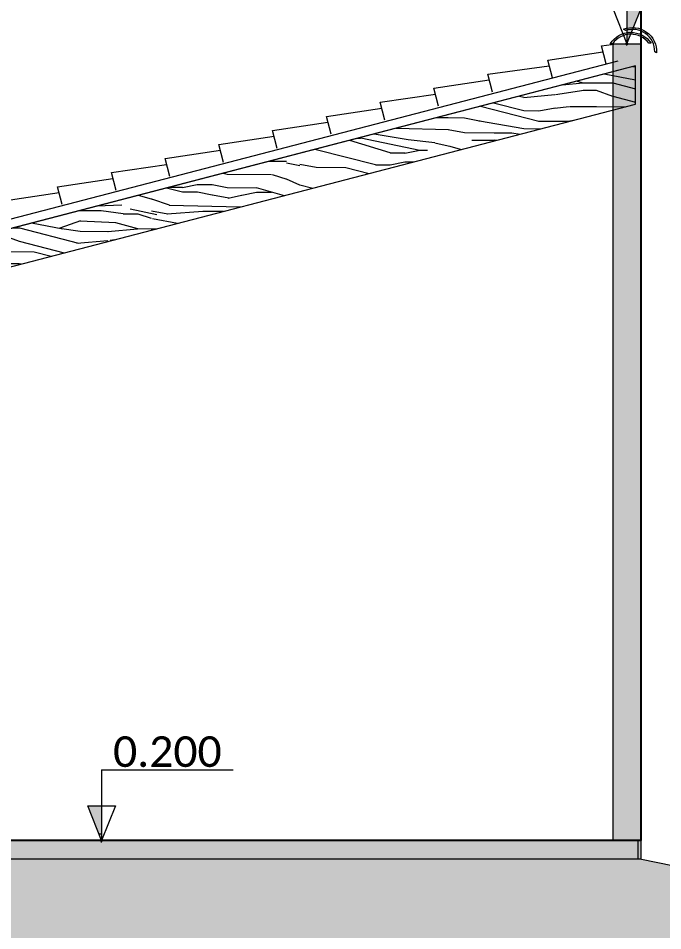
# Model space of a CAD drawing. Header units: metres. Extents: x -197 to 1099, y -24 to 14.
# Drawn here: x -56.981 to -53.502, y -0.287 to 4.638 of the extents above; entities that cross this region are included whole.
import ezdxf
from ezdxf.enums import TextEntityAlignment as Align

# ---------------------------------------------------------------- set-up
doc = ezdxf.new("R2010")
doc.units = ezdxf.units.M
doc.header["$LTSCALE"] = 0.001
doc.header["$PDMODE"] = 34
doc.header["$PDSIZE"] = 0.01
doc.layers.get('0').update_dxf_attribs({"lineweight": 13, "true_color": 0x000000})
for name, color, linetype, lineweight, true_color in [('Jach-Anotaciones-CalidaddeLínea  0.13', 7, 'Continuous', 13, 0x000000), ('Jach-Anotaciones-Hatch-Lum100%', 7, 'Continuous', 13, 0x000000), ('Jach-Anotaciones-Hatch-Lum50%', 9, 'Continuous', 13, 0x808080), ('Jach-Anotaciones-Hatch-Lum80%', 250, 'Continuous', 13, 0x333333), ('JACH-Anotaciones-Textos-Lum75% @ 0.075', 7, 'Continuous', 13, 0x404040), ('JACH-Arq-Muros01-Carga', 7, 'Continuous', 25, 0x000000)]:
    doc.layers.add(name, color=color, linetype=linetype, lineweight=lineweight, true_color=true_color)
doc.styles.add('02a-Calibri-JACH(1.8mm)', font='calibri.ttf', dxfattribs={"height": 2.2})
pattern_1 = [(0, (169.4210114967462, 45.03182796469216), (0, 6.985), [5.08, -1.905]), (90, (169.4210114967462, 45.03182796469216), (-6.985, 4.277078946022131e-16), [5.08, -1.905])]

# ---------------------------------------------------------------- blocks, each defined once
blk = doc.blocks.new('*U429')
at = {"lineweight": 0, "ltscale": 100}
h = blk.add_hatch(dxfattribs=at)
h.set_pattern_fill('ANGLE', color=256)
h.set_pattern_definition(pattern_1)
h.paths.add_polyline_path([(0, 2.5), (0, 0), (1, 2.5)])
h = blk.add_hatch(color=256, dxfattribs=at)
h.dxf.hatch_style = 1
h.paths.add_polyline_path([(0, 2.5), (0, 0), (1, 2.5)])
for points in [[(0, 5.098930515436264), (-9.465586596093033, 5.098930515436264)], [(0, 5.098930515436264), (0, 1.25)]]:
    blk.add_lwpolyline(points, dxfattribs=at)
for points in [[(0, 0), (1, 2.5), (-1, 2.5)], [(0, 2.5), (0, 0), (1, 2.5)]]:
    blk.add_lwpolyline(points, close=True, dxfattribs=at)
blk.add_point((-4.547473508864641e-13, 1.13686837721616e-13), dxfattribs=at)
at = {"lineweight": 0, "ltscale": 100, "style": '02a-Calibri-JACH(1.8mm)'}
blk.add_attdef('ALT', text='', height=2.2, dxfattribs=at).set_placement((-4.732793298046516, 6.400806810785425), align=Align.MIDDLE_CENTER)
blk = doc.blocks.new('*U421')
at = {"lineweight": 0, "ltscale": 100}
h = blk.add_hatch(dxfattribs=at)
h.set_pattern_fill('ANGLE', color=256)
h.set_pattern_definition(pattern_1)
h.paths.add_polyline_path([(0, 2.5), (0, 0), (1, 2.5)])
h = blk.add_hatch(color=256, dxfattribs=at)
h.dxf.hatch_style = 1
h.paths.add_polyline_path([(0, 2.5), (0, 0), (1, 2.5)])
for points in [[(0, 5.098930515436264), (-9.465586596093033, 5.098930515436264)], [(0, 5.098930515436264), (0, 1.25)]]:
    blk.add_lwpolyline(points, dxfattribs=at)
for points in [[(0, 0), (1, 2.5), (-1, 2.5)], [(0, 2.5), (0, 0), (1, 2.5)]]:
    blk.add_lwpolyline(points, close=True, dxfattribs=at)
blk.add_point((-4.547473508864641e-13, 1.20792265079217e-13), dxfattribs=at)
at = {"lineweight": 0, "ltscale": 100, "style": '02a-Calibri-JACH(1.8mm)'}
blk.add_attdef('ALT', text='', height=2.2, dxfattribs=at).set_placement((-4.732793298046516, 6.400806810785425), align=Align.MIDDLE_CENTER)

msp = doc.modelspace()

# ---------------------------------------------------------------- hatches: boundary and pattern name
at = {"layer": 'Jach-Anotaciones-Hatch-Lum100%', "ltscale": 100}
h = msp.add_hatch(color=256, dxfattribs=at)
h.dxf.hatch_style = 1
h.paths.add_polyline_path([(-53.77050702072242, 4.499999999999872), (-53.62050586517321, 4.499999999999872), (-53.62050586517321, 0.1999999999999957), (-53.77050702072242, 0.1999999999999957)])
h = msp.add_hatch(color=256, dxfattribs=at)
h.dxf.hatch_style = 1
h.paths.add_polyline_path([(-59.51604302971927, 0.2000000000000028), (-53.62050586517321, 0.2000000000000028), (-53.62050586517321, 0.09999999999999432), (-59.51604302971927, 0.1000000000000085)])
h = msp.add_hatch(color=256, dxfattribs=at)
h.dxf.hatch_style = 1
h.paths.add_polyline_path([(-59.45562760233042, 0.2000000000000028), (-53.63636376937143, 0.2000000000000028), (-53.63636376937143, 0.09999999999999432), (-59.45562760233042, 0.1000000000000085)])
at = {"layer": 'Jach-Anotaciones-Hatch-Lum50%', "ltscale": 100}
h = msp.add_hatch(dxfattribs=at)
h.set_pattern_fill('WOOD_01', color=256, scale=0.7999999999999999, angle=-0.3152140720569799, pattern_type=2)
h.set_pattern_definition([(359.684785927943, (-309.3088745285609, 2.060227024865874), (0.00440119652307231, 0.7999878933266211), [0.16, -0.64]), (8.65738592794302, (-309.3032512957501, 1.628189550504274), (4.804328569536255, 0.7735788145585992), [0.1538832, -15.2344232]), (5.39528592794302, (-309.310987102892, 1.676232836069104), (7.20429231169597, 0.7603655297899304), [0.1607984, -7.879100799999999]), (344.2626859279429, (-309.3096667439351, 1.916229204067086), (8.78666290831101, -2.448366710825385), [0.2406656, -23.8259016]), (353.344685927943, (-309.292214591216, 2.180137184934409), (0.7999881551447071, -0.0043995635429001), [0.1448864, -7.0994208]), (344.753385927943, (-309.2707236364342, 1.724012049842543), (3.195550377226701, -0.8175913749182332), [0.1241936, -12.29514559999999]), (348.374885927943, (-309.5481667051151, 2.189545446755055), (0.7999881281611619, -0.004400901280462153), [0.3263375999999993, -3.752877599999994]), (5.39528592794302, (-309.3036474034373, 1.556190640104873), (7.20429231169597, 0.7603655297899304), [0.08039919999999999, -7.959499999999999]), (359.684785927943, (-309.3097987798308, 1.892229567267286), (0.00440119652307231, 0.7999878933266211), [0.08, -0.72]), (359.684785927943, (-309.4692682149133, 1.989108353771101), (0.00440119652307231, 0.7999878933266211), [0.24, -0.5599999999999998]), (10.99468592794302, (-309.3086104567695, 2.108226298465475), (3.204352575867988, 0.7823810571072066), [0.08158399999999993, -3.997631199999998]), (2.41108592794302, (-309.3902376888157, 1.812670897586933), (16.00415928150393, 0.7119607757969119), [0.1681904, -16.6508464]), (352.090185927943, (-309.3503703300451, 1.788451200960985), (6.395501864280401, -0.8351924118038299), [0.1210616, -11.9851336]), (359.684785927943, (-309.3920421793902, 1.484675861323019), (0.00440119652307231, 0.7999878933266211), [0.16, -0.64]), (358.515685927943, (-309.4722610285489, 1.445116586308998), (0.7999880432963482, -0.004400582925038878), [0.3920816, -38.81608]), (359.684785927943, (-309.4689601311567, 2.045107506303964), (0.00440119652307231, 0.7999878933266211), [0.08, -0.72]), (359.684785927943, (-309.3886092461022, 2.108666418117785), (0.00440119652307231, 0.7999878933266211), [0.08, -0.72]), (359.684785927943, (-309.7482076904121, 2.182645866952562), (0.00440119652307231, 0.7999878933266211), [0.12, -0.6799999999999999]), (350.222485927943, (-309.5319908993878, 2.221456938557665), (0.7999879568063415, -0.004400886785060515), [0.2433103999999993, -4.622899199999978]), (359.684785927943, (-309.7879870252523, 2.222865321445042), (0.00440119652307231, 0.7999878933266211), [0.16, -0.64]), (359.684785927943, (-309.879946770389, 1.503360349068629), (0.00440119652307231, 0.7999878933266211), [0.088, -0.712]), (359.684785927943, (-309.4717328849662, 1.541115133508193), (0.00440119652307231, 0.7999878933266211), [0.08, -0.72]), (359.684785927943, (-309.8795946746671, 1.567359380534754), (0.00440119652307231, 0.7999878933266211), [0.168, -0.632]), (5.125085927943022, (-309.4713367772791, 1.613114043907586), (8.00427986775544, 0.7559717563303058), [0.1687599999999997, -16.70725759999997]), (359.684785927943, (-309.4629848026241, 1.677069063408481), (0.00440119652307231, 0.7999878933266211), [0.152, -0.648]), (359.684785927943, (-309.8788904832234, 1.695357443467017), (0.00440119652307231, 0.7999878933266211), [0.088, -0.712]), (358.515685927943, (-309.7821877445806, 1.822827362816504), (0.7999880432963482, -0.004400582925038878), [0.3920816, -38.81608]), (359.684785927943, (-309.709792726494, 1.894430165528824), (0.00440119652307231, 0.7999878933266211), [0.08, -0.72]), (359.684785927943, (-309.7896594799311, 1.918869921980928), (0.00440119652307231, 0.7999878933266211), [0.08, -0.72]), (359.684785927943, (-309.4696643226004, 1.9171094433717), (0.00440119652307231, 0.7999878933266211), [0.16, -0.64]), (359.684785927943, (-309.6295738773352, 1.933989440542852), (0.00440119652307231, 0.7999878933266211), [0.08, -0.72]), (359.684785927943, (-309.7890433124178, 2.030868227046653), (0.00440119652307231, 0.7999878933266211), [0.16, -0.64]), (19.33858592794303, (-309.5748950837593, 1.693684988788249), (8.81747179050195, 3.151534070268525), [0.1189288, -11.7739248]), (10.99468592794302, (-309.7096606905984, 1.918429802328625), (3.204352575867988, 0.7823810571072066), [0.08158399999999993, -3.997631199999998]), (10.99468592794302, (-309.3898855930939, 1.876669929053058), (3.204352575867988, 0.7823810571072066), [0.08158399999999993, -3.997631199999998]), (5.39528592794302, (-309.6282095064131, 2.181985687474103), (7.20429231169597, 0.7603655297899304), [0.08039919999999999, -7.959499999999999]), (349.3799859279429, (-309.8758976695877, 2.23934921092912), (4.79552616836029, -0.8263908297490177), [0.08944239999999982, -8.854827999999978]), (348.374885927943, (-309.791948102123, 1.502876217451089), (0.7999881281611619, -0.004400901280462153), [0.08158399999999982, -3.997631199999995]), (89.68478592794303, (-309.7120373367209, 1.486436339932254), (-0.7999878933266211, 0.004401196523072358), [0, -0.7999999999999999]), (346.292385927943, (-309.8775701242665, 1.935353811464999), (13.58218971452411, -3.274747541943825), [0.1726959999999997, -17.09692319999997]), (10.99468592794302, (-309.388961341824, 2.044667386651653), (3.204352575867988, 0.7823810571072066), [0.08158399999999993, -3.997631199999998]), (9.989585927943017, (-309.3917340956336, 1.540675013855882), (4.00434047617373, 0.7779787471646973), [0.08944239999999999, -8.854828]), (348.374885927943, (-309.6297939371614, 1.893990045876514), (0.7999881281611619, -0.004400901280462153), [0.08158399999999982, -3.997631199999995]), (348.374885927943, (-309.5495750880026, 1.933549320890542), (0.7999881281611619, -0.004400901280462153), [0.08158399999999982, -3.997631199999995]), (341.249885927943, (-309.8780102439189, 1.855355022132336), (0.7999877314599156, -0.004400260939742674), [0.1011928, -2.4286288]), (345.648585927943, (-309.788515168835, 2.126866774245848), (0.7999875833886109, -0.004400199819356629), [0.3298487999999997, -2.968635199999998]), (342.985585927943, (-309.6282095064131, 2.181985687474103), (5.591112853960968, -1.630779147842886), [0.2505671999999998, -8.10167599999999]), (359.684785927943, (-309.627989446587, 2.221985082140435), (0.00440119652307231, 0.7999878933266211), [0.09599999999999999, -0.704]), (345.648585927943, (-309.7115972170685, 1.56643512926491), (0.7999875833886109, -0.004400199819356629), [0.3298487999999997, -2.968635199999998]), (345.648585927943, (-309.7912879226446, 1.622874401450083), (0.7999875833886109, -0.004400199819356629), [0.3298487999999997, -2.968635199999998]), (345.648585927943, (-309.7908918149575, 1.694873311849477), (0.7999875833886109, -0.004400199819356629), [0.3298487999999997, -2.968635199999998]), (349.3799859279429, (-309.8769539567533, 2.047352116530725), (4.79552616836029, -0.8263908297490177), [0.08944239999999982, -8.854827999999978]), (345.648585927943, (-309.6290457337525, 2.029987987742047), (0.7999875833886109, -0.004400199819356629), [0.1649239999999999, -3.133559999999998]), (349.3799859279429, (-309.8783623396407, 1.791355990666212), (4.79552616836029, -0.8263908297490177), [0.08944239999999982, -8.854827999999978]), (357.298885927943, (-309.4626767188674, 1.733068215941351), (0.7999878554643496, -0.004400215170957251), [0.1921663999999997, -19.02449199999997]), (349.3799859279429, (-309.5498831717592, 1.877550168357679), (4.79552616836029, -0.8263908297490177), [0.08944239999999982, -8.854827999999978]), (12.21358592794301, (-309.4619725274238, 1.861066278873608), (3.204353149539083, 0.7823825481241263), [0.07375599999999984, -7.30187919999999]), (349.247385927943, (-309.8785823994668, 1.75135659599988), (8.791064244032603, -1.648377222005574), [0.3091152, -30.602364]), (351.554685927943, (-309.5748950837593, 1.693684988788249), (0.7999874610057969, -0.004401387551521446), [0.1131367999999999, -5.543716799999997]), (4.448385927943025, (-309.7904516953051, 1.77487210118214), (8.804267945303605, 0.7515678915906021), [0.1926655999999993, -9.440609599999956]), (359.684785927943, (-309.5983665769763, 1.789815571883139), (0.00440119652307231, 0.7999878933266211), [0.248, -0.5519999999999998]), (344.429685927943, (-309.8763818012053, 2.151350542663188), (3.195550153887506, -0.8175913353273373), [0.09121439999999988, -9.030188799999983]), (350.222485927943, (-309.7120373367209, 1.486436339932254), (0.7999879568063415, -0.004400886785060515), [0.2433103999999993, -4.622899199999978]), (339.701685927943, (-309.8791105430496, 1.655358048800686), (2.39556239075528, -0.8131909418967018), [0.09363759999999999, -9.2701216]), (359.684785927943, (-309.2285236435064, 2.123785936679703), (0.00440119652307231, 0.7999878933266211), [0.04, -0.7599999999999999]), (359.684785927943, (-309.2304601699766, 1.771791263615988), (0.00440119652307231, 0.7999878933266211), [0.08, -0.72]), (10.99468592794302, (-309.2320446007249, 1.483795622018405), (3.204352575867988, 0.7823810571072066), [0.08158399999999993, -3.997631199999998]), (359.684785927943, (-309.2236046021392, 1.563750399385839), (0.00440119652307231, 0.7999878933266211), [0.144, -0.6559999999999999]), (342.985585927943, (-309.2292718469153, 1.987787994814177), (5.591112853960968, -1.630779147842886), [0.08352239999999993, -8.268720799999992]), (347.705485927943, (-309.2221962192518, 1.819746525250352), (15.18216004489392, -3.284452458669744), [0.1472056, -26.8405152]), (89.68478592794303, (-309.2320446007249, 1.483795622018405), (-0.7999878933266211, 0.004401196523072358), [0, -0.7999999999999999]), (359.684785927943, (-309.1519577874617, 1.499355260232626), (0.00440119652307231, 0.7999878933266211), [0.07199999999999998, -0.728]), (359.684785927943, (-309.1511215601223, 1.651352959964683), (0.00440119652307231, 0.7999878933266211), [0.07199999999999998, -0.728]), (359.684785927943, (-309.1509015002962, 1.691352354631015), (0.00440119652307231, 0.7999878933266211), [0.07199999999999998, -0.728]), (335.722385927943, (-309.1494050934783, 1.963348238362073), (5.586711744409739, -2.430761377296863), [0.07879119999999983, -7.800289599999988]), (348.201085927943, (-309.1488769498956, 2.059346785561267), (3.995537572948571, -0.8221182504743196), [0.07347039999999999, -52.17242]), (341.249885927943, (-309.1504613806439, 1.771351143963678), (0.7999877314599156, -0.004400260939742674), [0.07589439999999999, -2.4539264]), (347.155985927943, (-309.1483047943476, 2.163345211693724), (3.995538528180509, -0.8219935597928864), [0.07375599999999988, -7.301879199999993])])
h.paths.add_polyline_path([(-59.4876491633438, 2.790571365433252), (-58.96902544986642, 2.790571365433252), (-58.01604216305736, 3.038418435751858), (-58.01604216305736, 3.150000000000006), (-57.8660421630575, 3.150000000000006), (-57.86604216305736, 3.077429676622906), (-53.64862154186562, 4.17427508800845), (-53.64970227279582, 4.380647250580999), (-59.50499506887991, 2.857832332990718)])
at = {"layer": 'Jach-Anotaciones-Hatch-Lum80%', "ltscale": 100}
h = msp.add_hatch(dxfattribs=at)
h.set_pattern_fill('EARTH', color=256, scale=0.03, angle=45, double=1)
h.set_pattern_definition([(45, (-9.511369435507703, -16.59426654098624), (0, 0.2694076836320746), [0.1905, -0.1905]), (45, (-9.561883376188717, -16.54375260030523), (0, 0.2694076836320746), [0.1905, -0.1905]), (45, (-9.612397316869732, -16.49323865962421), (0, 0.2694076836320746), [0.1905, -0.1905]), (135, (-9.612397316869732, -16.45956269917021), (-0.2694076836320746, 0), [0.1905, -0.1905]), (135, (-9.561883376188717, -16.40904875848919), (-0.2694076836320746, 0), [0.1905, -0.1905]), (135, (-9.511369435507703, -16.35853481780818), (-0.2694076836320746, 0), [0.1905, -0.1905])])
h.paths.add_polyline_path([(-86.476032778675, 0.2499999999999929), (-97.77603277867502, 0.25), (-97.77603277867502, -0.1000000000000085), (-100.786903484161, -0.1000000000000085), (-101.5885161757731, -0.6353284866055233), (-101.5885161757731, -1.562174808960634), (-100.9272226853052, -2.097768027567639), (-100.1761503644134, -2.405916191859525), (-99.42507804352181, -2.532336035644654), (-99.32229951896034, -2.066163066621328), (-98.8917106339066, -1.817562457925504), (-98.23917463766315, -1.536780175705395), (-97.21929669276778, -1.370854745540193), (-96.2468559982724, -2.042459550845912), (-95.3014223567734, -2.13455126729216), (-94.0670052196665, -1.386260063425404), (-92.75164229361508, -1.022226327547038), (-91.49698829965223, -1.022226327547038), (-88.5222457118739, -1.467156631339982), (-86.96404541898892, -1.66939723138919), (-85.18324789308463, -0.8199857274978299), (-83.56434030659034, -1.123346627571756), (-83.14956420728595, -3.083978885437411), (-81.5508934776476, -2.821066269320774), (-80.37718527262928, -1.728965061685791), (-78.1916588020024, -1.385155877654576), (-76.1073149771762, -1.728965061685791), (-74.14438901652716, -2.194119097588761), (-71.78849708162204, -1.400175155070727), (-69.90425236767237, -2.070004129177406), (-68.0958831392876, -1.577111359108024), (-67.53946178629951, -2.044727576866151), (-66.66689268934192, -1.741408949131156), (-65.59198738849454, -2.651364832336135), (-64.13770465982236, -1.943621367621191), (-63.76703396709547, -2.221602290640718), (-63.36236358523729, -1.905645386750116), (-62.401272525698, -2.613388851465075), (-61.70574600328951, -2.373261604508187), (-60.99738796970496, -2.744112420144248), (-59.41808427755393, -1.363561420021547), (-59.29138922764753, -2.07262557395223), (-58.31583511485536, -1.781402959341065), (-57.34028100206308, -1.452194565959822), (-55.62989478944553, -2.46514326075841), (-52.15016528516469, -2.275015665503226), (-50.32889404554874, -1.789637077753106), (-49.96464045301707, -1.223362741825532), (-51.19905759012397, -1.02112214177621), (-52.21087421725326, -0.4952952700689153), (-52.64747649825779, -0.1000000000000085), (-53.62517688150876, 0.09999999999999432), (-59.35564211900729, 0.09999999999999432), (-59.35564211900729, -0.2094975361365101), (-76.0903817108308, -0.2094975361365101), (-76.0903817108308, 0.07499999999998863), (-86.47603277867506, 0.07499999999999574)])

# ---------------------------------------------------------------- linework, layer by layer
at = {"layer": 'Jach-Anotaciones-CalidaddeLínea  0.13', "ltscale": 100}
for points in [[(-53.70386069819585, 4.571619064919304), (-53.71368654653406, 4.578689836416928, -0.5454545454545237), (-53.53511591172901, 4.450188753210085), (-53.54494176006722, 4.457259524707609, 0.510753918455393)], [(-53.77299223547482, 4.499996507243821), (-53.78509641528171, 4.499817799833963, -0.5454545454545237), (-53.5651203890377, 4.503065549496313), (-53.5772245688446, 4.502886842086426, 0.510753918455393)]]:
    msp.add_lwpolyline(points, format="xyb", close=True, dxfattribs=at)
for points in [[(-53.80753145782046, 4.391263143255109), (-53.83283539508307, 4.488008741392235), (-53.75254610324305, 4.499999999999901)], [(-54.09776825223298, 4.315351331465386), (-54.12307218949559, 4.412096929602505), (-53.82463824498927, 4.456668235736394)], [(-59.51758015814301, 2.906222575067403), (-53.7419603621637, 4.408316542004307)], [(-59.50499506887991, 2.857832332990718), (-53.7419603621637, 4.356653233603446)], [(-54.42162367579874, 4.23919171900743), (-54.44692761306135, 4.335937317144555), (-54.11487503940202, 4.380756423947062)], [(-54.71186047021126, 4.16327990721733), (-54.73716440747398, 4.260025505354456), (-54.43873046296767, 4.304596811488338)], [(-55.00209726462356, 4.087368095427024), (-55.02740120188616, 4.184113693564171), (-54.72896725737996, 4.228684999698032)], [(-55.29233405903642, 4.011456283637649), (-55.31763799629903, 4.108201881774775), (-55.01920405179271, 4.152773187908657)], [(-55.58257085344917, 3.935544471848246), (-55.60787479071178, 4.032290069985407), (-55.30944084620569, 4.076861376119254)], [(-55.87280764786146, 3.859632660057976), (-55.89811158512407, 3.956378258195095), (-55.59967764061787, 4.000949564328977)], [(-56.16304444227444, 3.783720848268572), (-56.18834837953693, 3.880466446405727), (-55.88991443503062, 3.925037752539573)], [(-56.45328123668708, 3.707809036479198), (-56.47858517394968, 3.804554634616352), (-56.18015122944348, 3.849125940750199)], [(-56.74351803109937, 3.63189722468892), (-56.7688219683622, 3.728642822826039), (-56.47038802385578, 3.773214128959893)], [(-57.03375482551223, 3.555985412899517), (-57.05905876277484, 3.652731011036671), (-56.76062481826852, 3.697302317170525)]]:
    msp.add_lwpolyline(points, dxfattribs=at)
for points in [[(-53.77050702072242, 4.499999999999872), (-53.62050586517321, 4.499999999999872), (-53.62050586517321, 0.1999999999999957), (-53.77050702072242, 0.1999999999999957)], [(-59.4876491633438, 2.790571365433252), (-58.96902544986642, 2.790571365433252), (-58.01604216305736, 3.038418435751858), (-58.01604216305736, 3.150000000000006), (-57.8660421630575, 3.150000000000006), (-57.86604216305736, 3.077429676622906), (-53.64862154186562, 4.17427508800845), (-53.64970227279582, 4.380647250580999), (-59.50499506887991, 2.857832332990718)], [(-59.51604302971927, 0.2000000000000028), (-53.62050586517321, 0.2000000000000028), (-53.62050586517321, 0.09999999999999432), (-59.51604302971927, 0.1000000000000085)], [(-59.45562760233042, 0.2000000000000028), (-53.63636376937143, 0.2000000000000028), (-53.63636376937143, 0.09999999999999432), (-59.45562760233042, 0.1000000000000085)]]:
    msp.add_lwpolyline(points, close=True, dxfattribs=at)
at = {"layer": 'Jach-Anotaciones-CalidaddeLínea  0.13'}
msp.add_lwpolyline([(-60.99738796970496, -2.744112420144248), (-59.41808427755393, -1.363561420021547), (-59.29138922764753, -2.07262557395223), (-58.31583511485536, -1.781402959341065), (-57.34028100206308, -1.452194565959822), (-55.62989478944553, -2.46514326075841), (-52.15016528516469, -2.275015665503226), (-50.32889404554874, -1.789637077753106), (-49.96464045301707, -1.223362741825532), (-51.19905759012397, -1.02112214177621), (-52.21087421725326, -0.4952952700689153), (-52.64747649825779, -0.1000000000000085), (-53.62517688150876, 0.09999999999999432), (-59.35562760233032, 0.1000000000000085), (-59.35562760233032, -0.209497536136503), (-76.0903817108308, -0.2094975361365101)], dxfattribs=at)
at = {"layer": 'JACH-Arq-Muros01-Carga', "ltscale": 100}
msp.add_lwpolyline([(-53.62050586517321, 0.2000000000000028), (-59.51604302971927, 0.2000000000000028), (-59.51604302971927, 6.600000000000001), (-53.62050586517321, 6.600000000000001)], close=True, dxfattribs=at)

# ---------------------------------------------------------------- block references
at = {"layer": 'JACH-Anotaciones-Textos-Lum75% @ 0.075', "ltscale": 100, "xscale": 0.075, "yscale": 0.075, "zscale": 0.075}
msp.add_blockref('*U421', (-53.69550644294782, 4.499999999999872), dxfattribs=at).add_auto_attribs({'ALT': '4.500'})
at = {"layer": 'JACH-Anotaciones-Textos-Lum75% @ 0.075', "ltscale": 100}
ref = msp.add_blockref('*U429', (-56.53094041698796, 0.2000000000000028), dxfattribs=dict(at, xscale=-0.075, yscale=0.075, zscale=0.075))
ref.add_attrib('ALT', '0.200', dxfattribs={"layer": '0', "lineweight": 0, "ltscale": 100, "height": 0.165, "style": '02a-Calibri-JACH(1.8mm)'}).set_placement((-56.17598091963447, 0.6800605108089073), align=Align.MIDDLE_CENTER)

doc.saveas('drawing.dxf')
